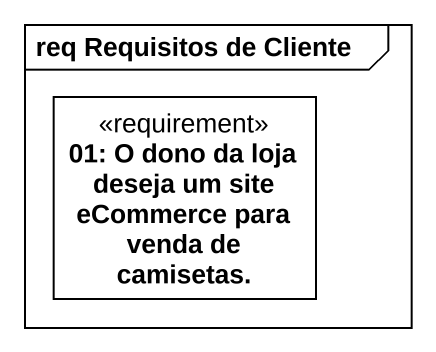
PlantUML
@startuml
mainframe req Requisitos de Cliente
hide circle
hide empty members
class "01: O dono da loja deseja um site eCommerce para venda de camisetas." as r01_O_dono_da_loja_deseja_um <<requirement>>
@enduml
